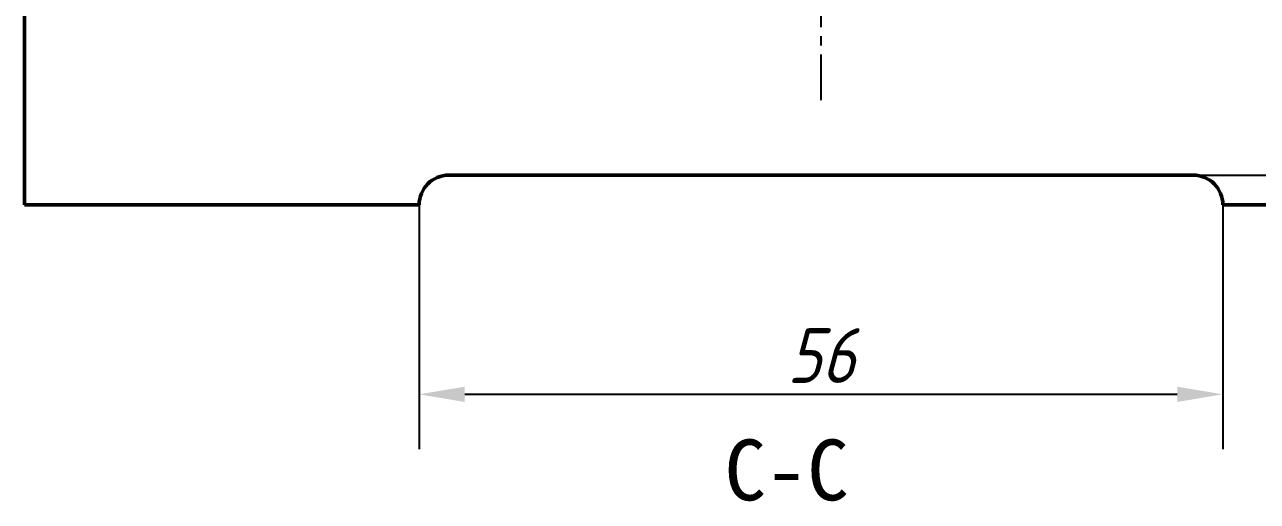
# Model space of a CAD drawing. Header units: inches. Extents: x 67 to 110576, y -3 to 1572927.
# Drawn here: x 56454.5 to 56522.1, y 785278.8 to 785305 of the extents above; entities that cross this region are included whole.
import ezdxf

# ---------------------------------------------------------------- set-up
doc = ezdxf.new("R2010")
doc.units = ezdxf.units.IN
doc.header["$MEASUREMENT"] = 0
doc.linetypes.add('CENTERX2', pattern=[4, 2.5, -0.5, 0.5, -0.5])
doc.layers.add('点画线2', color=5, linetype='CENTERX2', lineweight=25)
doc.layers.add('粗实线', color=250, linetype='Continuous', lineweight=50)
doc.layers.add('细实线', color=7, linetype='Continuous')
doc.styles.add('仿宋1', font='simfang.ttf', dxfattribs={"height": 1})
doc.styles.add('文字', font='gbeitc.shx', dxfattribs={"height": 3, "bigfont": 'gbcbig.shx'})
doc.dimstyles.new('线性直径·', dxfattribs={"dimtxt": 2, "dimasz": 2.5, "dimexe": 3, "dimexo": 0, "dimtad": 1, "dimtoh": 1, "dimdec": 3, "dimdsep": 46, "dimtxsty": '文字', "dimcen": 2.5, "dimadec": 3, "dimazin": 0, "dimtfac": 1, "dimtdec": 3, "dimtmove": 0, "dimatfit": 3, "dimfxl": 1, "dimarcsym": 0})

# ---------------------------------------------------------------- blocks, each defined once
blk = doc.blocks.new('*D140')
at = {"layer": 'Defpoints', "color": 0, "transparency": 16777216}
for p in [(56518.565, 785296.71), (56521.761, 785295.078), (56526.646, 785295.078)]:
    blk.add_point(p, dxfattribs=at)
at = {"layer": '细实线', "color": 0, "lineweight": -2, "transparency": 16777216}
for p, q in [((56526.646, 785299.21), (56526.646, 785301.71)), ((56518.565, 785296.71), (56529.646, 785296.71)), ((56526.646, 785296.71), (56526.646, 785295.078)), ((56521.761, 785295.078), (56529.646, 785295.078)), ((56526.646, 785292.578), (56526.646, 785290.078)), ((56526.646, 785290.078), (56524.459, 785290.078))]:
    blk.add_line(p, q, dxfattribs=at)
at = {"layer": '细实线', "color": 0, "transparency": 16777216}
for points in [[(56526.23, 785299.21), (56527.063, 785299.21), (56526.646, 785296.71)], [(56526.23, 785292.578), (56527.063, 785292.578), (56526.646, 785295.078)]]:
    blk.add_solid(points, dxfattribs=at)
at = {"layer": '细实线', "color": 0, "transparency": 16777216, "insert": (56525.24, 785292.203), "char_height": 3, "attachment_point": 5, "style": '文字'}
blk.add_mtext('3', dxfattribs=at)
blk = doc.blocks.new('*D141')
at = {"layer": 'Defpoints', "color": 0, "transparency": 16777216}
for p in [(56518.503, 785314.66), (56548.108, 785314.66), (56541.82, 785295.078)]:
    blk.add_point(p, dxfattribs=at)
at = {"layer": '细实线', "color": 0, "lineweight": -2, "transparency": 16777216}
for p, q in [((56518.503, 785314.66), (56551.108, 785314.66)), ((56548.108, 785297.578), (56548.108, 785312.16)), ((56541.82, 785295.078), (56551.108, 785295.078))]:
    blk.add_line(p, q, dxfattribs=at)
at = {"layer": '细实线', "color": 0, "transparency": 16777216}
for points in [[(56547.691, 785312.16), (56548.524, 785312.16), (56548.108, 785314.66)], [(56547.691, 785297.578), (56548.524, 785297.578), (56548.108, 785295.078)]]:
    blk.add_solid(points, dxfattribs=at)
at = {"layer": '细实线', "color": 0, "transparency": 16777216, "insert": (56545.983, 785304.869), "char_height": 3, "attachment_point": 5, "rotation": 90, "style": '文字'}
blk.add_mtext('25', dxfattribs=at)
blk = doc.blocks.new('*D142')
at = {"layer": 'Defpoints', "color": 0, "transparency": 16777216}
for p in [(56476.136, 785295.078), (56520.197, 785295.078), (56520.197, 785284.704)]:
    blk.add_point(p, dxfattribs=at)
at = {"layer": '细实线', "color": 0, "lineweight": -2, "transparency": 16777216}
for p, q in [((56476.136, 785295.078), (56476.136, 785281.704)), ((56520.197, 785295.078), (56520.197, 785281.704)), ((56478.636, 785284.704), (56517.697, 785284.704))]:
    blk.add_line(p, q, dxfattribs=at)
at = {"layer": '细实线', "color": 0, "transparency": 16777216}
for points in [[(56478.636, 785285.12), (56478.636, 785284.287), (56476.136, 785284.704)], [(56517.697, 785285.12), (56517.697, 785284.287), (56520.197, 785284.704)]]:
    blk.add_solid(points, dxfattribs=at)
at = {"layer": '细实线', "color": 0, "transparency": 16777216, "insert": (56498.167, 785286.829), "char_height": 3, "attachment_point": 5, "style": '文字'}
blk.add_mtext('56', dxfattribs=at)

msp = doc.modelspace()

# ---------------------------------------------------------------- linework, layer by layer
at = {"layer": '点画线2'}
msp.add_line((56498.1667, 785307.3169), (56498.1667, 785300.7402), dxfattribs=at)
at = {"layer": '粗实线'}
for p, q in [((56454.5134, 785307.3169), (56454.5134, 785295.0777)), ((56518.5654, 785296.7096), (56477.768, 785296.7096)), ((56454.5134, 785295.0777), (56476.1361, 785295.0777)), ((56476.1361, 785295.0777), (56476.1361, 785295.0777)), ((56520.1973, 785295.0777), (56541.82, 785295.0777)), ((56520.1973, 785295.0777), (56520.1973, 785295.0777))]:
    msp.add_line(p, q, dxfattribs=at)
for centre, start, end in [((56477.768, 785295.0777), 90, 180), ((56518.5654, 785295.0777), 0, 90)]:
    msp.add_arc(centre, 1.6319, start, end, dxfattribs=at)

# ---------------------------------------------------------------- texts
at = {"layer": '细实线', "insert": (56492.8786, 785282.2303), "char_height": 3.33421, "attachment_point": 1, "style": '仿宋1'}
msp.add_mtext_dynamic_manual_height_columns('C-C', width=32.720605, gutter_width=16.6711, heights=[0], dxfattribs=at)

# ---------------------------------------------------------------- dimensions: what is measured, and where the dimension line sits
at = {"layer": '细实线'}
for base, p1, p2, text, picture, middle in [((56548.1077, 785314.6605), (56541.82, 785295.0777), (56518.5034, 785314.6605), '25', '*D141', (56545.9827, 785304.8691)), ((56526.6462, 785295.0777), (56518.5654, 785296.7096), (56521.7614, 785295.0777), '3', '*D140', (56525.2399, 785292.2027))]:
    dim = msp.add_linear_dim(base=base, p1=p1, p2=p2, angle=90, text=text, dimstyle='线性直径·', dxfattribs=at)
    dim.commit()
    dim.dimension.update_dxf_attribs({"geometry": picture, "text_midpoint": middle})
dim = msp.add_linear_dim(base=(56520.1973, 785284.7037), p1=(56476.1361, 785295.0777), p2=(56520.1973, 785295.0777), text='56', dimstyle='线性直径·', dxfattribs=at)
dim.commit()
dim.dimension.update_dxf_attribs({"geometry": '*D142', "text_midpoint": (56498.1667, 785284.7037), "dimtype": 160})

doc.saveas('drawing.dxf')
